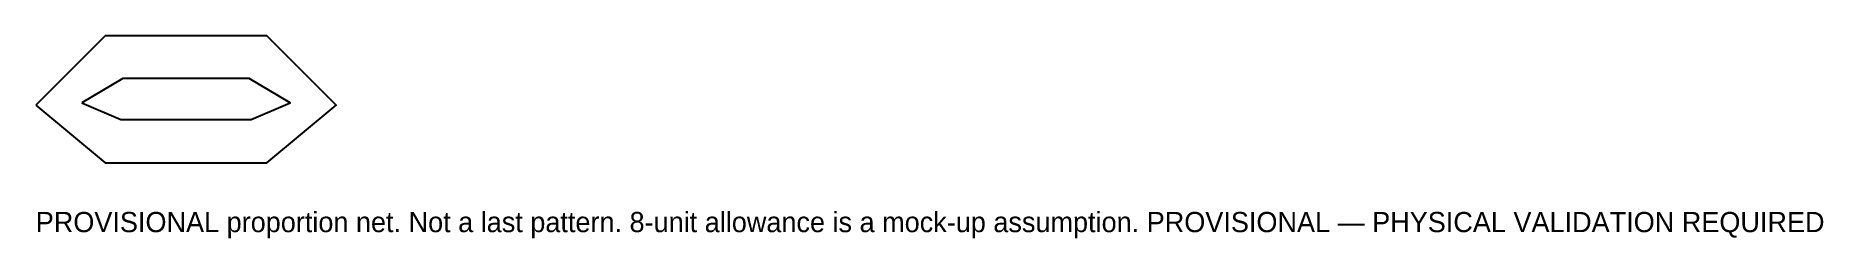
# Model space of a CAD drawing. Header units: millimetres. Extents: x 0 to 309, y -13 to 22.
import ezdxf

# ---------------------------------------------------------------- set-up
doc = ezdxf.new("R2010")
doc.units = ezdxf.units.MM

msp = doc.modelspace()

# ---------------------------------------------------------------- linework, layer by layer
at = {"layer": 'ALLOWANCE_ASSUMPTION'}
msp.add_lwpolyline([(7.992, 10.363), (14.723, 7.522), (37.277, 7.522), (44.008, 10.363), (36.939, 14.609), (15.061, 14.609)], close=True, dxfattribs=at)
at = {"layer": 'NET'}
msp.add_lwpolyline([(0, 10), (12, 0), (40, 0), (52, 10), (40, 22), (12, 22)], close=True, dxfattribs=at)

# ---------------------------------------------------------------- texts
at = {"layer": 'NOTE'}
msp.add_text('PROVISIONAL proportion net. Not a last pattern. 8-unit allowance is a mock-up assumption. PROVISIONAL — PHYSICAL VALIDATION REQUIRED', height=3.5, dxfattribs=at).set_placement((0, -12))

doc.saveas('drawing.dxf')
